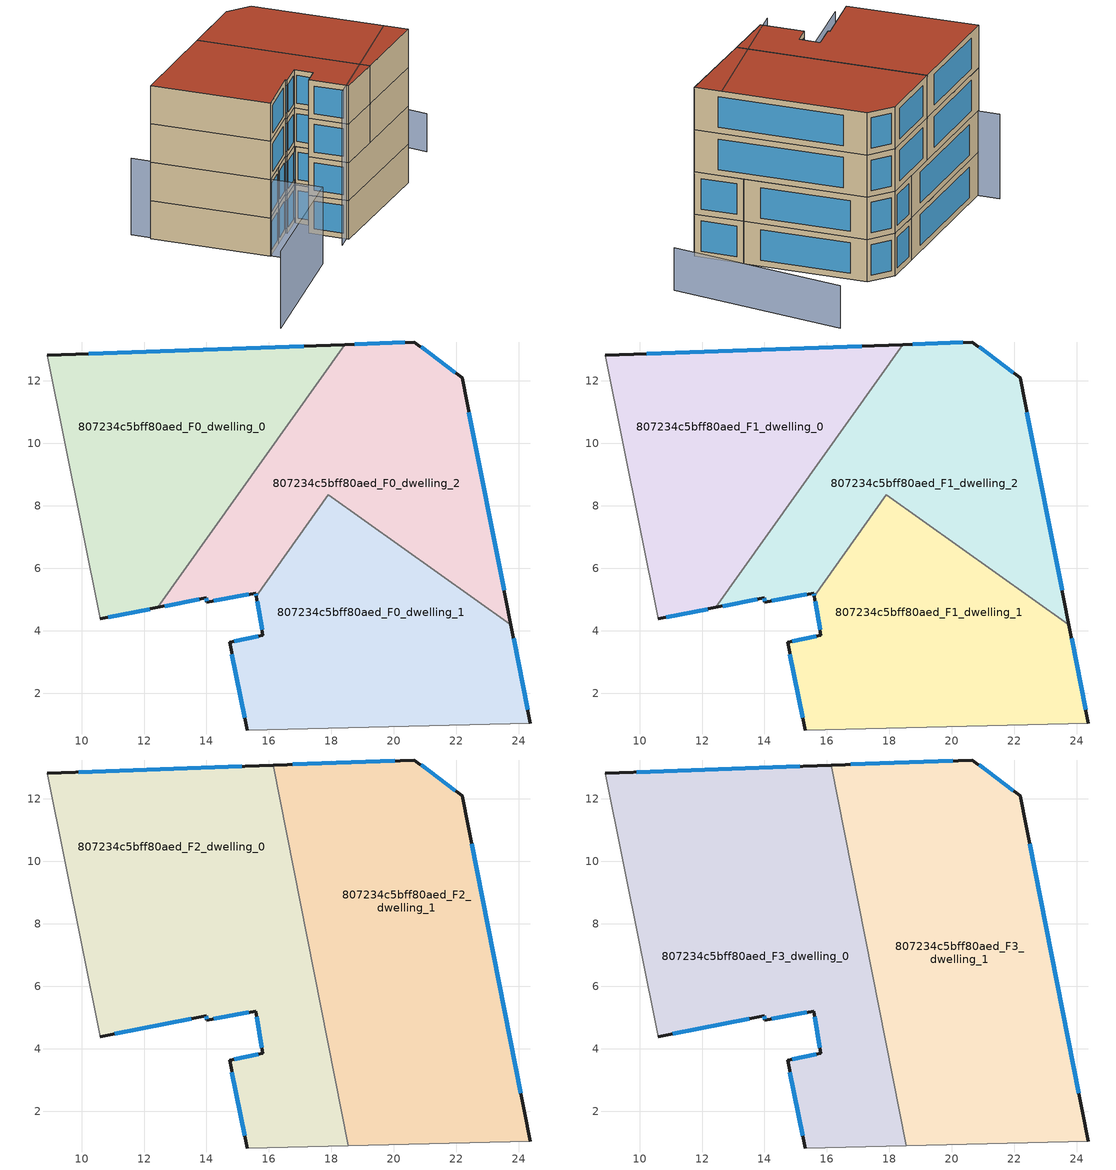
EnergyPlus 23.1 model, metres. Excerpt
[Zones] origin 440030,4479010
807234c5bff80aed_F0_dwelling_0
 floor ground (EU_floor_Construction): 18.43,13.16 12.44,4.74 10.6,4.38 8.9,12.82 z0
 wall outside (EU_wall_Construction): 18.43,13.16 8.9,12.82 / 10.6,4.38 12.44,4.74 z0:3
 wall adiabatic (EU_wall_Construction): 8.9,12.82 10.6,4.38 z0:3
 wall to 807234c5bff80aed_F0_dwelling_2 (EU_wall_Construction): 12.44,4.74 18.43,13.16 z0:3
 window (EU_Window_Construction): 17.11,13.11 10.22,12.86 / 10.85,4.43 12.19,4.69 z0.42:2.58
807234c5bff80aed_F0_dwelling_1
 floor ground (EU_floor_Construction): 23.74,4.19 24.37,1.04 15.3,0.82 14.74,3.63 15.81,3.85 15.59,5.11 17.89,8.35 z0
 wall outside (EU_wall_Construction): 24.37,1.04 23.74,4.19 / 15.59,5.11 15.81,3.85 14.74,3.63 15.3,0.82 z0:3
 wall adiabatic (EU_wall_Construction): 15.3,0.82 24.37,1.04 z0:3
 wall to 807234c5bff80aed_F0_dwelling_2 (EU_wall_Construction): 23.74,4.19 17.89,8.35 15.59,5.11 z0:3
 window (EU_Window_Construction): 24.28,1.47 23.83,3.75 / 14.82,3.24 15.22,1.21 / 15.66,3.82 14.89,3.66 / 15.62,4.93 15.78,4.02 z0.42:2.58
807234c5bff80aed_F0_dwelling_2
 floor ground (EU_floor_Construction): 22.18,12.1 23.74,4.19 17.89,8.35 15.59,5.11 15.57,5.2 14.01,4.92 13.99,5.05 12.44,4.74 18.43,13.16 20.66,13.24 z0
 wall outside (EU_wall_Construction): 12.44,4.74 13.99,5.05 14.01,4.92 15.57,5.2 15.59,5.11 / 23.74,4.19 22.18,12.1 20.66,13.24 18.43,13.16 z0:3
 window (EU_Window_Construction): 15.58,5.19 15.59,5.12 / 14.23,4.96 15.36,5.16 / 13.99,5.03 14.01,4.93 / 12.66,4.79 13.77,5.01 / 20.35,13.23 18.74,13.17 / 21.97,12.26 20.87,13.08 / 23.53,5.29 22.4,11 z0.42:2.58
807234c5bff80aed_F1_dwelling_0
 floor to 807234c5bff80aed_F0_dwelling_0 (EU_floor_Construction): 18.43,13.16 12.44,4.74 10.6,4.38 8.9,12.82 z3
 wall outside (EU_wall_Construction): 18.43,13.16 8.9,12.82 / 10.6,4.38 12.44,4.74 z3:6
 wall adiabatic (EU_wall_Construction): 8.9,12.82 10.6,4.38 z3:6
 wall to 807234c5bff80aed_F1_dwelling_2 (EU_wall_Construction): 12.44,4.74 18.43,13.16 z3:6
 window (EU_Window_Construction): 17.11,13.11 10.22,12.86 / 10.85,4.43 12.19,4.69 z3.42:5.58
807234c5bff80aed_F1_dwelling_1
 floor to 807234c5bff80aed_F0_dwelling_1 (EU_floor_Construction): 23.74,4.19 24.37,1.04 15.3,0.82 14.74,3.63 15.81,3.85 15.59,5.11 17.89,8.35 z3
 wall outside (EU_wall_Construction): 24.37,1.04 23.74,4.19 / 15.59,5.11 15.81,3.85 14.74,3.63 15.3,0.82 z3:6
 wall adiabatic (EU_wall_Construction): 15.3,0.82 24.37,1.04 z3:6
 wall to 807234c5bff80aed_F1_dwelling_2 (EU_wall_Construction): 23.74,4.19 17.89,8.35 15.59,5.11 z3:6
 window (EU_Window_Construction): 24.28,1.47 23.83,3.75 / 14.82,3.24 15.22,1.21 / 15.66,3.82 14.89,3.66 / 15.62,4.93 15.78,4.02 z3.42:5.58
807234c5bff80aed_F1_dwelling_2
 floor to 807234c5bff80aed_F0_dwelling_2 (EU_floor_Construction): 22.18,12.1 23.74,4.19 17.89,8.35 15.59,5.11 15.57,5.2 14.01,4.92 13.99,5.05 12.44,4.74 18.43,13.16 20.66,13.24 z3
 wall outside (EU_wall_Construction): 12.44,4.74 13.99,5.05 14.01,4.92 15.57,5.2 15.59,5.11 / 23.74,4.19 22.18,12.1 20.66,13.24 18.43,13.16 z3:6
 window (EU_Window_Construction): 15.58,5.19 15.59,5.12 / 14.23,4.96 15.36,5.16 / 13.99,5.03 14.01,4.93 / 12.66,4.79 13.77,5.01 / 20.35,13.23 18.74,13.17 / 21.97,12.26 20.87,13.08 / 23.53,5.29 22.4,11 z3.42:5.58
807234c5bff80aed_F2_dwelling_0
 floor to 807234c5bff80aed_F1_dwelling_0 (EU_floor_Construction): 16.13,13.08 16.62,10.61 12.44,4.74 10.6,4.38 8.9,12.82 z6
 floor to 807234c5bff80aed_F1_dwelling_2 (EU_floor_Construction): 16.62,10.61 17.25,7.44 15.59,5.11 15.57,5.2 14.01,4.92 13.99,5.05 12.44,4.74 z6
 floor to 807234c5bff80aed_F1_dwelling_1 (EU_floor_Construction): 17.25,7.44 18.54,0.9 15.3,0.82 14.74,3.63 15.81,3.85 15.59,5.11 z6
 wall outside (EU_wall_Construction): 10.6,4.38 13.99,5.05 14.01,4.92 15.57,5.2 15.81,3.85 14.74,3.63 15.3,0.82 / 16.13,13.08 8.9,12.82 z6:9
 wall adiabatic (EU_wall_Construction): 8.9,12.82 10.6,4.38 / 15.3,0.82 18.54,0.9 z6:9
 wall to 807234c5bff80aed_F2_dwelling_1 (EU_wall_Construction): 18.54,0.9 16.13,13.08 z6:9
 window (EU_Window_Construction): 15.61,5.01 15.78,4.04 / 14.23,4.96 15.36,5.16 / 13.99,5.03 14.01,4.93 / 11.07,4.47 13.52,4.96 / 15.13,13.04 9.91,12.85 / 14.82,3.24 15.22,1.21 / 15.66,3.82 14.89,3.66 z6.42:8.58
807234c5bff80aed_F2_dwelling_1
 floor to 807234c5bff80aed_F1_dwelling_0 (EU_floor_Construction): 18.43,13.16 16.62,10.61 16.13,13.08 z6
 floor to 807234c5bff80aed_F1_dwelling_2 (EU_floor_Construction): 22.18,12.1 23.74,4.19 17.89,8.35 17.25,7.44 16.62,10.61 18.43,13.16 20.66,13.24 z6
 floor to 807234c5bff80aed_F1_dwelling_1 (EU_floor_Construction): 23.74,4.19 24.37,1.04 18.54,0.9 17.25,7.44 17.89,8.35 z6
 wall outside (EU_wall_Construction): 24.37,1.04 22.18,12.1 20.66,13.24 16.13,13.08 z6:9
 wall adiabatic (EU_wall_Construction): 18.54,0.9 24.37,1.04 z6:9
 window (EU_Window_Construction): 20.03,13.22 16.76,13.1 / 21.97,12.26 20.87,13.08 / 24.06,2.57 22.49,10.56 z6.42:8.58
807234c5bff80aed_F3_dwelling_0
 floor to 807234c5bff80aed_F2_dwelling_0 (EU_floor_Construction): 16.13,13.08 18.54,0.9 15.3,0.82 14.74,3.63 15.81,3.85 15.57,5.2 14.01,4.92 13.99,5.05 10.6,4.38 8.9,12.82 z9
 wall outside (EU_wall_Construction): 10.6,4.38 13.99,5.05 14.01,4.92 15.57,5.2 15.81,3.85 14.74,3.63 15.3,0.82 / 16.13,13.08 8.9,12.82 z9:12
 wall adiabatic (EU_wall_Construction): 8.9,12.82 10.6,4.38 / 15.3,0.82 18.54,0.9 z9:12
 wall to 807234c5bff80aed_F3_dwelling_1 (EU_wall_Construction): 18.54,0.9 16.13,13.08 z9:12
 window (EU_Window_Construction): 15.61,5.01 15.78,4.04 / 14.23,4.96 15.36,5.16 / 13.99,5.03 14.01,4.93 / 11.07,4.47 13.52,4.96 / 15.13,13.04 9.91,12.85 / 14.82,3.24 15.22,1.21 / 15.66,3.82 14.89,3.66 z9.42:11.58
 roof outside (EU_roof_Construction): 18.54,0.9 16.13,13.08 8.9,12.82 10.6,4.38 13.99,5.05 14.01,4.92 15.57,5.2 15.81,3.85 14.74,3.63 15.3,0.82 z12
807234c5bff80aed_F3_dwelling_1
 floor to 807234c5bff80aed_F2_dwelling_1 (EU_floor_Construction): 22.18,12.1 24.37,1.04 18.54,0.9 16.13,13.08 20.66,13.24 z9
 wall outside (EU_wall_Construction): 24.37,1.04 22.18,12.1 20.66,13.24 16.13,13.08 z9:12
 wall adiabatic (EU_wall_Construction): 18.54,0.9 24.37,1.04 z9:12
 window (EU_Window_Construction): 20.03,13.22 16.76,13.1 / 21.97,12.26 20.87,13.08 / 24.06,2.57 22.49,10.56 z9.42:11.58
 roof outside (EU_roof_Construction): 24.37,1.04 22.18,12.1 20.66,13.24 16.13,13.08 18.54,0.9 z12
shading: 14.33,0.78 24.02,2.77 z0:12; 8.79,14.26 11.35,0.72 / 11.35,0.72 1.92,-1.06 z0:6; 28.82,1.99 28.26,13.44 z0:3
[Building]
EU S2 Campaign: North Axis=0; Terrain=City; Solar Distribution=FullExterior
[Site:Location]
Madrid: Latitude=40.5; Longitude=-3.5; Time Zone=1; Elevation=609
[SizingPeriod:WeatherFileDays]
AnnualSizingPeriod: Begin Month=1; Begin Day of Month=1; End Month=12; End Day of Month=31; Day of Week for Start Day=Monday; Use Weather File Daylight Saving Period=No; Use Weather File Rain and Snow Indicators=No
[MATERIAL]
EU_InternalMass_Material: Roughness=MediumRough; Thickness=0.1; Conductivity=1; Density=1800; Specific Heat=900; Thermal Absorptance=0.9; Solar Absorptance=0.7; Visible Absorptance=0.7
[MATERIAL:NOMASS] Roughness=MediumRough; Thermal Absorptance=0.9; Solar Absorptance=0.7; Visible Absorptance=0.7
Name | Thermal Resistance
EU_wall_NoMass | 1.60022
EU_roof_NoMass | 1.57597
EU_floor_NoMass | 0.470652
[WINDOWMATERIAL:SIMPLEGLAZINGSYSTEM]
EU_Window_SimpleGlazing: UFactor=3.28802; Solar Heat Gain Coefficient=0.85; Visible Transmittance=0.85
[CONSTRUCTION]
EU_wall_Construction: EU_wall_NoMass
EU_roof_Construction: EU_roof_NoMass
EU_floor_Construction: EU_floor_NoMass
EU_InternalMass_Construction: EU_InternalMass_Material
EU_Window_Construction: EU_Window_SimpleGlazing
[ZONE] Type=1; Multiplier=1; Ceiling Height=autocalculate; Floor Area=autocalculate; Part of Total Floor Area=Yes
Name | Volume
807234c5bff80aed_F0_dwelling_0; 807234c5bff80aed_F1_dwelling_0 | 141.541
807234c5bff80aed_F2_dwelling_0 | 212.298
807234c5bff80aed_F3_dwelling_0; 807234c5bff80aed_F3_dwelling_1 | 212.305
807234c5bff80aed_F0_dwelling_1; 807234c5bff80aed_F1_dwelling_1 | 141.534
807234c5bff80aed_F2_dwelling_1 | 212.299
807234c5bff80aed_F0_dwelling_2; 807234c5bff80aed_F1_dwelling_2 | 141.53
[INTERNALMASS] Construction=EU_InternalMass_Construction
Name | Zone or ZoneList | Surface Area
807234c5bff80aed_F0_dwelling_0_EU_InternalMass | 807234c5bff80aed_F0_dwelling_0 | 47.183
807234c5bff80aed_F0_dwelling_1_EU_InternalMass | 807234c5bff80aed_F0_dwelling_1 | 47.1784
807234c5bff80aed_F0_dwelling_2_EU_InternalMass | 807234c5bff80aed_F0_dwelling_2 | 47.1767
807234c5bff80aed_F1_dwelling_0_EU_InternalMass | 807234c5bff80aed_F1_dwelling_0 | 47.183
807234c5bff80aed_F1_dwelling_1_EU_InternalMass | 807234c5bff80aed_F1_dwelling_1 | 47.1784
807234c5bff80aed_F1_dwelling_2_EU_InternalMass | 807234c5bff80aed_F1_dwelling_2 | 47.1767
807234c5bff80aed_F2_dwelling_0_EU_InternalMass | 807234c5bff80aed_F2_dwelling_0 | 70.7682
807234c5bff80aed_F2_dwelling_1_EU_InternalMass | 807234c5bff80aed_F2_dwelling_1 | 70.7684
807234c5bff80aed_F3_dwelling_0_EU_InternalMass | 807234c5bff80aed_F3_dwelling_0 | 70.7682
807234c5bff80aed_F3_dwelling_1_EU_InternalMass | 807234c5bff80aed_F3_dwelling_1 | 70.7684
[OTHEREQUIPMENT] Fuel Type=Electricity; Design Level Calculation Method=Watts/Area; Power per Zone Floor Area=1; Fraction Latent=0; Fraction Radiant=0; Fraction Lost=0; Carbon Dioxide Generation Rate=0; EndUse Subcategory=EU_Step8_InternalGains
Name | Zone or ZoneList or Space or SpaceList | Schedule
EU_Step8_InternalGain_807234c5bff80aed_F0_dwelling_0_f000 | 807234c5bff80aed_F0_dwelling_0 | EU_Step8_GainSchedule_807234c5bff80aed_F0_dwelling_0_f000
EU_Step8_InternalGain_807234c5bff80aed_F0_dwelling_1_f000 | 807234c5bff80aed_F0_dwelling_1 | EU_Step8_GainSchedule_807234c5bff80aed_F0_dwelling_1_f000
EU_Step8_InternalGain_807234c5bff80aed_F0_dwelling_2_f000 | 807234c5bff80aed_F0_dwelling_2 | EU_Step8_GainSchedule_807234c5bff80aed_F0_dwelling_2_f000
EU_Step8_InternalGain_807234c5bff80aed_F1_dwelling_0_f000 | 807234c5bff80aed_F1_dwelling_0 | EU_Step8_GainSchedule_807234c5bff80aed_F1_dwelling_0_f000
EU_Step8_InternalGain_807234c5bff80aed_F1_dwelling_1_f000 | 807234c5bff80aed_F1_dwelling_1 | EU_Step8_GainSchedule_807234c5bff80aed_F1_dwelling_1_f000
EU_Step8_InternalGain_807234c5bff80aed_F1_dwelling_2_f000 | 807234c5bff80aed_F1_dwelling_2 | EU_Step8_GainSchedule_807234c5bff80aed_F1_dwelling_2_f000
EU_Step8_InternalGain_807234c5bff80aed_F2_dwelling_0_f000 | 807234c5bff80aed_F2_dwelling_0 | EU_Step8_GainSchedule_807234c5bff80aed_F2_dwelling_0_f000
EU_Step8_InternalGain_807234c5bff80aed_F2_dwelling_1_f000 | 807234c5bff80aed_F2_dwelling_1 | EU_Step8_GainSchedule_807234c5bff80aed_F2_dwelling_1_f000
EU_Step8_InternalGain_807234c5bff80aed_F3_dwelling_0_f000 | 807234c5bff80aed_F3_dwelling_0 | EU_Step8_GainSchedule_807234c5bff80aed_F3_dwelling_0_f000
EU_Step8_InternalGain_807234c5bff80aed_F3_dwelling_1_f000 | 807234c5bff80aed_F3_dwelling_1 | EU_Step8_GainSchedule_807234c5bff80aed_F3_dwelling_1_f000
[ZONEVENTILATION:DESIGNFLOWRATE] Schedule=EU_AlwaysOn; Design Flow Rate Calculation Method=AirChanges/Hour; Air Changes per Hour=0.480704; Ventilation Type=Natural; Fan Pressure Rise=0; Fan Total Efficiency=1; Constant Term Coefficient=1; Temperature Term Coefficient=0; Velocity Term Coefficient=0; Velocity Squared Term Coefficient=0; Minimum Indoor Temperature=-100; Maximum Indoor Temperature=100; Delta Temperature=-100; Minimum Outdoor Temperature=-100; Maximum Outdoor Temperature=100; Maximum Wind Speed=40
Name | Zone or ZoneList or Space or SpaceList
EU_ConstantAir_807234c5bff80aed_F0_dwelling_0 | 807234c5bff80aed_F0_dwelling_0
EU_ConstantAir_807234c5bff80aed_F0_dwelling_1 | 807234c5bff80aed_F0_dwelling_1
EU_ConstantAir_807234c5bff80aed_F0_dwelling_2 | 807234c5bff80aed_F0_dwelling_2
EU_ConstantAir_807234c5bff80aed_F1_dwelling_0 | 807234c5bff80aed_F1_dwelling_0
EU_ConstantAir_807234c5bff80aed_F1_dwelling_1 | 807234c5bff80aed_F1_dwelling_1
EU_ConstantAir_807234c5bff80aed_F1_dwelling_2 | 807234c5bff80aed_F1_dwelling_2
EU_ConstantAir_807234c5bff80aed_F2_dwelling_0 | 807234c5bff80aed_F2_dwelling_0
EU_ConstantAir_807234c5bff80aed_F2_dwelling_1 | 807234c5bff80aed_F2_dwelling_1
EU_ConstantAir_807234c5bff80aed_F3_dwelling_0 | 807234c5bff80aed_F3_dwelling_0
EU_ConstantAir_807234c5bff80aed_F3_dwelling_1 | 807234c5bff80aed_F3_dwelling_1
[HVACTEMPLATE:THERMOSTAT] Constant Heating Setpoint=20; Constant Cooling Setpoint=50
EU_HeatOnly_807234c5bff80aed_F0_dwelling_0; EU_HeatOnly_807234c5bff80aed_F0_dwelling_1; EU_HeatOnly_807234c5bff80aed_F0_dwelling_2; EU_HeatOnly_807234c5bff80aed_F1_dwelling_0; EU_HeatOnly_807234c5bff80aed_F1_dwelling_1; EU_HeatOnly_807234c5bff80aed_F1_dwelling_2; EU_HeatOnly_807234c5bff80aed_F2_dwelling_0; EU_HeatOnly_807234c5bff80aed_F2_dwelling_1; EU_HeatOnly_807234c5bff80aed_F3_dwelling_0; EU_HeatOnly_807234c5bff80aed_F3_dwelling_1
[HVACTEMPLATE:ZONE:IDEALLOADSAIRSYSTEM] System Availability Schedule=EU_AlwaysOn; Maximum Heating Supply Air Temperature=50; Minimum Cooling Supply Air Temperature=13; Maximum Heating Supply Air Humidity Ratio=0.0156; Minimum Cooling Supply Air Humidity Ratio=0.0077; Heating Limit=NoLimit; Cooling Limit=NoLimit; Heating Availability Schedule=EU_AlwaysOn; Cooling Availability Schedule=EU_CoolingOff; Dehumidification Control Type=ConstantSensibleHeatRatio; Cooling Sensible Heat Ratio=0.7; Dehumidification Setpoint=60; Humidification Control Type=None; Humidification Setpoint=30; Outdoor Air Method=None; Outdoor Air Flow Rate per Person=0.00944; Outdoor Air Flow Rate per Zone Floor Area=0; Outdoor Air Flow Rate per Zone=0; Demand Controlled Ventilation Type=None; Outdoor Air Economizer Type=NoEconomizer; Heat Recovery Type=None; Sensible Heat Recovery Effectiveness=0.7; Latent Heat Recovery Effectiveness=0.65
Name | Template Thermostat
807234c5bff80aed_F0_dwelling_0 | EU_HeatOnly_807234c5bff80aed_F0_dwelling_0
807234c5bff80aed_F0_dwelling_1 | EU_HeatOnly_807234c5bff80aed_F0_dwelling_1
807234c5bff80aed_F0_dwelling_2 | EU_HeatOnly_807234c5bff80aed_F0_dwelling_2
807234c5bff80aed_F1_dwelling_0 | EU_HeatOnly_807234c5bff80aed_F1_dwelling_0
807234c5bff80aed_F1_dwelling_1 | EU_HeatOnly_807234c5bff80aed_F1_dwelling_1
807234c5bff80aed_F1_dwelling_2 | EU_HeatOnly_807234c5bff80aed_F1_dwelling_2
807234c5bff80aed_F2_dwelling_0 | EU_HeatOnly_807234c5bff80aed_F2_dwelling_0
807234c5bff80aed_F2_dwelling_1 | EU_HeatOnly_807234c5bff80aed_F2_dwelling_1
807234c5bff80aed_F3_dwelling_0 | EU_HeatOnly_807234c5bff80aed_F3_dwelling_0
807234c5bff80aed_F3_dwelling_1 | EU_HeatOnly_807234c5bff80aed_F3_dwelling_1
[SIZING:ZONE] Zone Cooling Design Supply Air Temperature Input Method=SupplyAirTemperature; Zone Cooling Design Supply Air Temperature=13; Zone Heating Design Supply Air Temperature Input Method=SupplyAirTemperature; Zone Heating Design Supply Air Temperature=50; Zone Cooling Design Supply Air Humidity Ratio=0.008; Zone Heating Design Supply Air Humidity Ratio=0.008; Cooling Design Air Flow Method=DesignDay; Cooling Design Air Flow Rate=0; Cooling Minimum Air Flow per Zone Floor Area=0.000762; Cooling Minimum Air Flow=0; Cooling Minimum Air Flow Fraction=0.2; Heating Design Air Flow Method=DesignDay; Heating Design Air Flow Rate=0; Heating Maximum Air Flow per Zone Floor Area=0.002032; Heating Maximum Air Flow=0.141576; Heating Maximum Air Flow Fraction=0.3; Account for Dedicated Outdoor Air System=No; Dedicated Outdoor Air System Control Strategy=NeutralSupplyAir; Dedicated Outdoor Air Low Setpoint Temperature for Design=autosize; Dedicated Outdoor Air High Setpoint Temperature for Design=autosize; Zone Load Sizing Method=Sensible Load Only No Latent Load; Zone Latent Cooling Design Supply Air Humidity Ratio Input Method=HumidityRatioDifference; Zone Cooling Design Supply Air Humidity Ratio Difference=0.005; Zone Latent Heating Design Supply Air Humidity Ratio Input Method=HumidityRatioDifference; Zone Humidification Design Supply Air Humidity Ratio Difference=0.005
807234c5bff80aed_F0_dwelling_0; 807234c5bff80aed_F0_dwelling_1; 807234c5bff80aed_F0_dwelling_2; 807234c5bff80aed_F1_dwelling_0; 807234c5bff80aed_F1_dwelling_1; 807234c5bff80aed_F1_dwelling_2; 807234c5bff80aed_F2_dwelling_0; 807234c5bff80aed_F2_dwelling_1; 807234c5bff80aed_F3_dwelling_0; 807234c5bff80aed_F3_dwelling_1
[SCHEDULE:CONSTANT]
Name | Hourly Value
EU_AlwaysOn | 1
EU_CoolingOff | 0
[SCHEDULE:FILE] Column Number=1; Rows to Skip at Top=0; Number of Hours of Data=8760; Column Separator=Comma; Interpolate to Timestep=No; Minutes per Item=60; Adjust Schedule for Daylight Savings=Yes
Name | File
EU_Step8_GainSchedule_807234c5bff80aed_F0_dwelling_0_f000 | ../../schedules/807234c5bff80aed/807234c5bff80aed_F0_dwelling_0_f000_gain.csv
EU_Step8_GainSchedule_807234c5bff80aed_F0_dwelling_1_f000 | ../../schedules/807234c5bff80aed/807234c5bff80aed_F0_dwelling_1_f000_gain.csv
EU_Step8_GainSchedule_807234c5bff80aed_F0_dwelling_2_f000 | ../../schedules/807234c5bff80aed/807234c5bff80aed_F0_dwelling_2_f000_gain.csv
EU_Step8_GainSchedule_807234c5bff80aed_F1_dwelling_0_f000 | ../../schedules/807234c5bff80aed/807234c5bff80aed_F1_dwelling_0_f000_gain.csv
EU_Step8_GainSchedule_807234c5bff80aed_F1_dwelling_1_f000 | ../../schedules/807234c5bff80aed/807234c5bff80aed_F1_dwelling_1_f000_gain.csv
EU_Step8_GainSchedule_807234c5bff80aed_F1_dwelling_2_f000 | ../../schedules/807234c5bff80aed/807234c5bff80aed_F1_dwelling_2_f000_gain.csv
EU_Step8_GainSchedule_807234c5bff80aed_F2_dwelling_0_f000 | ../../schedules/807234c5bff80aed/807234c5bff80aed_F2_dwelling_0_f000_gain.csv
EU_Step8_GainSchedule_807234c5bff80aed_F2_dwelling_1_f000 | ../../schedules/807234c5bff80aed/807234c5bff80aed_F2_dwelling_1_f000_gain.csv
EU_Step8_GainSchedule_807234c5bff80aed_F3_dwelling_0_f000 | ../../schedules/807234c5bff80aed/807234c5bff80aed_F3_dwelling_0_f000_gain.csv
EU_Step8_GainSchedule_807234c5bff80aed_F3_dwelling_1_f000 | ../../schedules/807234c5bff80aed/807234c5bff80aed_F3_dwelling_1_f000_gain.csv
